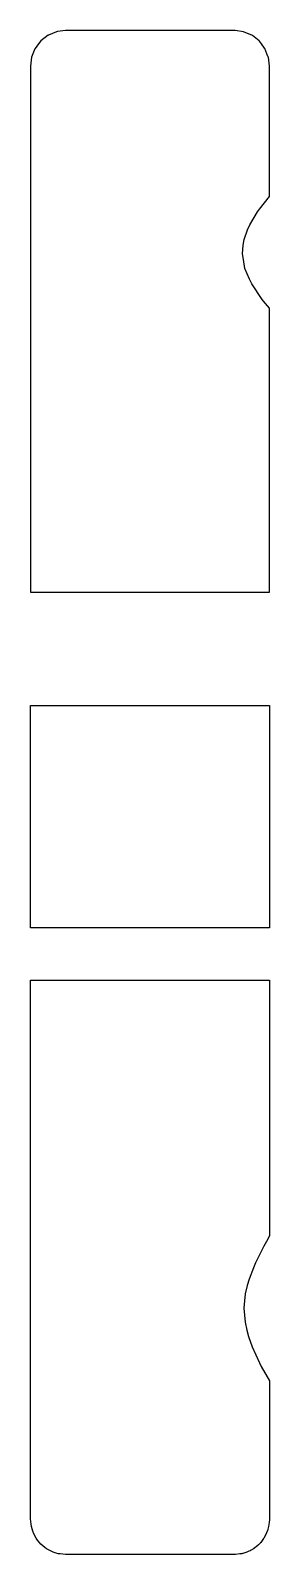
# Model space of a CAD drawing. Header units: metres. Extents: x 2.4 to 16, y -15.9 to 70.7.
import ezdxf

# ---------------------------------------------------------------- set-up
doc = ezdxf.new("R2010")
doc.units = ezdxf.units.M

msp = doc.modelspace()

# ---------------------------------------------------------------- linework, layer by layer
for p, q in [((3.4, 70.381), (2.995, 70.066)), ((3.432, 70.394), (3.4, 70.381)), ((3.882, 70.583), (3.432, 70.394)), ((3.93, 70.589), (3.882, 70.583)), ((4.4, 70.652), (3.93, 70.589)), ((5.356, 70.652), (4.4, 70.652)), ((14, 70.652), (5.356, 70.652)), ((14.051, 70.645), (14, 70.652)), ((14.518, 70.583), (14.051, 70.645)), ((14.561, 70.565), (14.518, 70.583)), ((15, 70.381), (14.561, 70.565)), ((15.026, 70.36), (15, 70.381)), ((15.414, 70.059), (15.026, 70.36)), ((2.659, 69.611), (2.468, 69.131)), ((2.668, 69.632), (2.659, 69.611)), ((2.866, 69.9), (2.668, 69.632)), ((2.986, 70.059), (2.866, 69.9)), ((2.995, 70.066), (2.986, 70.059)), ((15.421, 70.05), (15.414, 70.059)), ((15.534, 69.9), (15.421, 70.05)), ((15.721, 69.647), (15.534, 69.9)), ((15.732, 69.632), (15.721, 69.647)), ((15.911, 69.182), (15.732, 69.632)), ((2.403, 68.628), (2.4, 68.603)), ((2.4, 68.603), (2.4, 65.658)), ((2.468, 69.131), (2.403, 68.628)), ((15.932, 69.131), (15.911, 69.182)), ((15.997, 68.628), (15.932, 69.131)), ((16, 68.603), (15.997, 68.628)), ((16, 62.167), (16, 68.603)), ((2.4, 65.658), (2.4, 64.061)), ((2.4, 64.061), (2.4, 63.528)), ((2.4, 63.528), (2.4, 62.56)), ((2.4, 62.56), (2.4, 61.896)), ((2.4, 61.896), (2.4, 61.329)), ((16, 61.223), (16, 62.167)), ((16, 62.167), (16, 62.167)), ((2.4, 61.329), (2.4, 60.884)), ((2.4, 60.884), (2.4, 60.528)), ((15.431, 60.513), (16, 61.223)), ((2.4, 60.528), (2.4, 59.969)), ((2.4, 59.969), (2.4, 59.713)), ((14.875, 59.614), (15.312, 60.36)), ((15.312, 60.36), (15.431, 60.513)), ((2.4, 59.713), (2.4, 59.126)), ((2.4, 59.126), (2.4, 58.928)), ((2.4, 58.928), (2.4, 58.746)), ((14.55, 58.78), (14.742, 59.339)), ((14.742, 59.339), (14.875, 59.614)), ((2.4, 58.746), (2.4, 58.166)), ((2.4, 58.166), (2.4, 58.001)), ((2.4, 58.001), (2.4, 57.423)), ((14.455, 57.968), (14.496, 58.453)), ((14.496, 58.453), (14.55, 58.78)), ((2.4, 57.423), (2.4, 57.25)), ((2.4, 57.25), (2.4, 56.698)), ((14.509, 57.643), (14.455, 57.968)), ((14.597, 57.14), (14.509, 57.643)), ((14.863, 56.522), (14.597, 57.14)), ((2.4, 56.698), (2.4, 56.239)), ((14.991, 56.259), (14.863, 56.522)), ((2.4, 56.239), (2.4, 55.909)), ((2.4, 55.909), (2.4, 51.572)), ((15.581, 55.376), (14.991, 56.259)), ((15.66, 55.274), (15.581, 55.376)), ((16, 54.885), (15.66, 55.274)), ((16, 48.613), (16, 54.885)), ((2.4, 51.572), (2.4, 47.171)), ((16, 40.967), (16, 48.613)), ((2.4, 47.171), (2.4, 40.967)), ((2.4, 40.967), (2.4, 39.957)), ((16, 38.745), (16, 40.967)), ((2.4, 39.957), (2.4, 38.745)), ((2.4, 38.745), (5.889, 38.745)), ((5.889, 38.745), (16, 38.745)), ((2.4, 31.32), (2.4, 32.307)), ((2.4, 32.307), (12.511, 32.307)), ((12.511, 32.307), (16, 32.307)), ((16, 32.307), (16, 30.085)), ((2.4, 30.085), (2.4, 31.32)), ((2.4, 27.261), (2.4, 30.085)), ((16, 30.085), (16, 25.379)), ((16, 30.085), (16, 30.085)), ((2.4, 25.379), (2.4, 27.261)), ((2.4, 22.794), (2.4, 25.379)), ((16, 25.379), (16, 19.693)), ((2.4, 19.693), (2.4, 22.794)), ((11.329, 19.693), (2.4, 19.693)), ((16, 19.693), (11.329, 19.693)), ((2.4, 14.192), (2.4, 16.719)), ((2.4, 16.719), (7.071, 16.719)), ((7.071, 16.719), (16, 16.719)), ((16, 16.719), (16, 11.033)), ((2.4, 11.033), (2.4, 14.192)), ((2.4, 10.001), (2.4, 11.033)), ((16, 11.033), (16, 7.846)), ((2.4, 4.427), (2.4, 10.001)), ((16, 7.846), (16, 5.735)), ((16, 5.735), (16, 2.29)), ((16, 5.735), (16, 5.735)), ((2.4, -0.367), (2.4, 4.427)), ((15.825, 1.88), (15.678, 1.612)), ((16, 2.2), (15.825, 1.88)), ((16, 2.29), (16, 2.2)), ((15.678, 1.612), (15.209, 0.661)), ((15.08, 0.386), (14.839, -0.259)), ((15.209, 0.661), (15.08, 0.386)), ((2.4, -0.789), (2.4, -0.367)), ((2.4, -1.314), (2.4, -0.789)), ((14.733, -0.626), (14.62, -1.103)), ((14.839, -0.259), (14.733, -0.626)), ((2.4, -1.893), (2.4, -1.314)), ((14.581, -1.502), (14.544, -1.908)), ((14.62, -1.103), (14.581, -1.502)), ((2.4, -2.059), (2.4, -1.893)), ((2.4, -2.637), (2.4, -2.059)), ((14.544, -1.908), (14.566, -2.306)), ((14.566, -2.306), (14.608, -2.704)), ((2.4, -2.818), (2.4, -2.637)), ((2.4, -3.011), (2.4, -2.818)), ((2.4, -3.597), (2.4, -3.011)), ((14.608, -2.704), (14.698, -3.156)), ((14.698, -3.156), (14.808, -3.518)), ((2.4, -3.843), (2.4, -3.597)), ((2.4, -4.401), (2.4, -3.843)), ((14.808, -3.518), (15.007, -4.108)), ((15.007, -4.108), (15.428, -5.017)), ((2.4, -4.736), (2.4, -4.401)), ((2.4, -5.139), (2.4, -4.736)), ((2.4, -5.711), (2.4, -5.139)), ((15.428, -5.017), (15.525, -5.22)), ((2.4, -6.296), (2.4, -5.711)), ((15.525, -5.22), (16, -6.045)), ((16, -6.045), (16, -7.689)), ((2.4, -7.089), (2.4, -6.296)), ((2.4, -7.659), (2.4, -7.089)), ((2.4, -8.895), (2.4, -7.659)), ((16, -7.689), (16, -13.851)), ((2.4, -10.948), (2.4, -8.895)), ((2.4, -13.851), (2.4, -10.948)), ((2.4, -13.884), (2.4, -13.851)), ((2.436, -14.18), (2.4, -13.884)), ((2.454, -14.322), (2.436, -14.18)), ((2.534, -14.583), (2.454, -14.322)), ((2.59, -14.725), (2.534, -14.583)), ((15.829, -14.676), (15.81, -14.725)), ((15.885, -14.536), (15.829, -14.676)), ((15.897, -14.502), (15.885, -14.536)), ((15.903, -14.484), (15.897, -14.502)), ((15.906, -14.476), (15.903, -14.484)), ((15.907, -14.473), (15.906, -14.476)), ((15.946, -14.322), (15.907, -14.471)), ((15.907, -14.471), (15.907, -14.471)), ((15.907, -14.471), (15.907, -14.471)), ((15.907, -14.471), (15.907, -14.472)), ((15.907, -14.472), (15.907, -14.473)), ((15.978, -14.085), (15.946, -14.322)), ((15.998, -13.923), (15.978, -14.085)), ((15.999, -13.888), (15.998, -13.923)), ((16, -13.884), (15.999, -13.888)), ((15.999, -13.888), (15.999, -13.888)), ((16, -13.851), (16, -13.884)), ((2.727, -14.977), (2.59, -14.725)), ((2.807, -15.085), (2.727, -14.977)), ((2.992, -15.313), (2.807, -15.085)), ((3.22, -15.5), (2.992, -15.313)), ((3.32, -15.579), (3.22, -15.5)), ((3.583, -15.724), (3.32, -15.579)), ((15.08, -15.579), (14.957, -15.655)), ((15.153, -15.527), (15.08, -15.579)), ((15.252, -15.448), (15.153, -15.527)), ((15.329, -15.387), (15.252, -15.448)), ((15.357, -15.362), (15.329, -15.387)), ((15.364, -15.356), (15.357, -15.362)), ((15.365, -15.354), (15.364, -15.356)), ((15.408, -15.313), (15.365, -15.354)), ((15.365, -15.354), (15.365, -15.354)), ((15.457, -15.262), (15.408, -15.313)), ((15.46, -15.258), (15.457, -15.261)), ((15.457, -15.261), (15.457, -15.262)), ((15.457, -15.262), (15.457, -15.262)), ((15.469, -15.248), (15.46, -15.258)), ((15.495, -15.217), (15.469, -15.248)), ((15.54, -15.159), (15.495, -15.217)), ((15.622, -15.049), (15.54, -15.159)), ((15.655, -15.002), (15.622, -15.049)), ((15.669, -14.982), (15.655, -15.002)), ((15.673, -14.977), (15.669, -14.982)), ((15.674, -14.975), (15.673, -14.976)), ((15.673, -14.976), (15.673, -14.977)), ((15.81, -14.725), (15.674, -14.975)), ((15.674, -14.975), (15.674, -14.975)), ((15.674, -14.975), (15.674, -14.975)), ((15.674, -14.975), (15.674, -14.975)), ((3.693, -15.77), (3.583, -15.724)), ((3.983, -15.858), (3.693, -15.77)), ((4.098, -15.873), (3.983, -15.858)), ((4.4, -15.905), (4.098, -15.873)), ((6.518, -15.905), (4.4, -15.905)), ((14, -15.905), (6.518, -15.905)), ((14.012, -15.905), (14, -15.905)), ((14.014, -15.905), (14.012, -15.905)), ((14.058, -15.904), (14.014, -15.905)), ((14.302, -15.873), (14.058, -15.904)), ((14.417, -15.858), (14.302, -15.873)), ((14.456, -15.85), (14.417, -15.858)), ((14.473, -15.845), (14.456, -15.85)), ((14.481, -15.844), (14.473, -15.845)), ((14.484, -15.843), (14.481, -15.844)), ((14.485, -15.843), (14.484, -15.843)), ((14.707, -15.77), (14.485, -15.843)), ((14.485, -15.843), (14.485, -15.843)), ((14.485, -15.843), (14.485, -15.843)), ((14.817, -15.724), (14.707, -15.77)), ((14.896, -15.687), (14.817, -15.724)), ((14.937, -15.666), (14.896, -15.687)), ((14.951, -15.658), (14.937, -15.666)), ((14.955, -15.656), (14.951, -15.658)), ((14.957, -15.655), (14.955, -15.656)), ((14.957, -15.655), (14.957, -15.655)), ((14.957, -15.655), (14.957, -15.655))]:
    msp.add_line(p, q)

doc.saveas('drawing.dxf')
